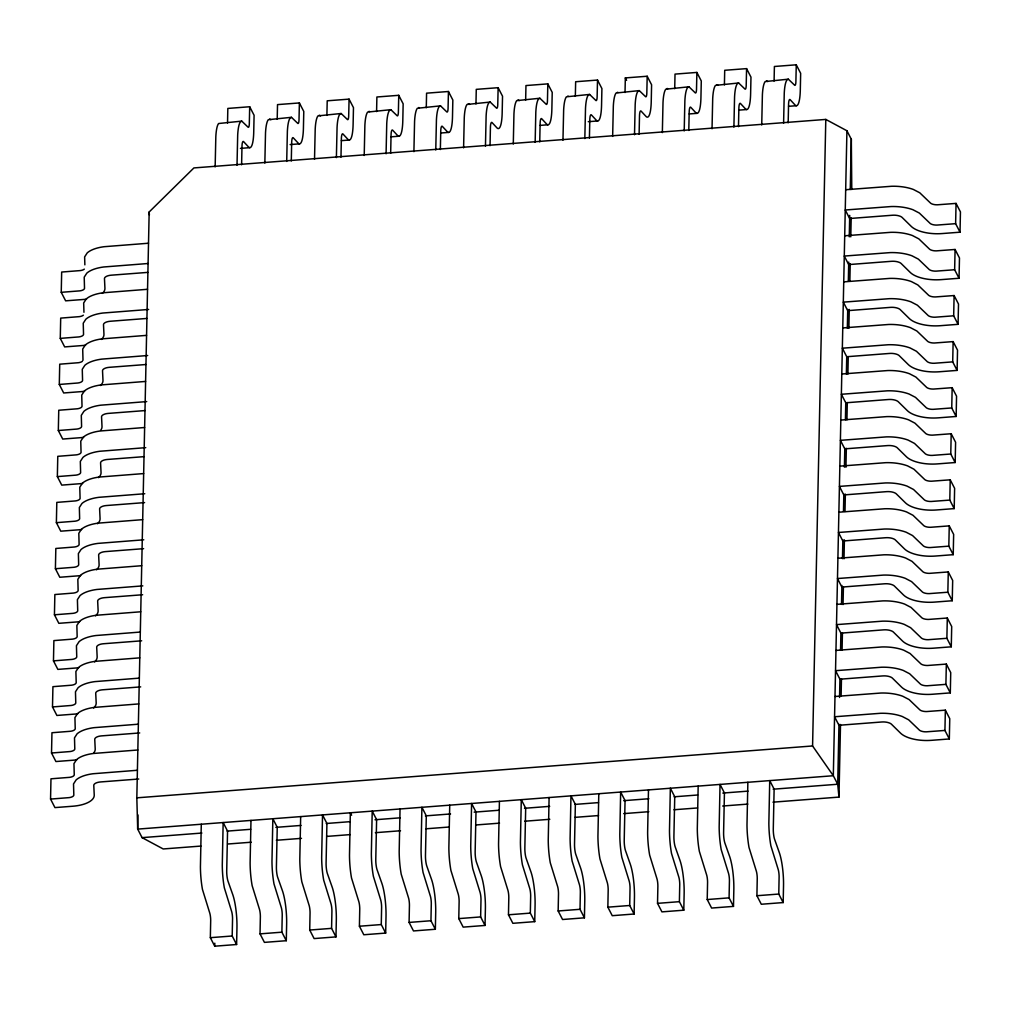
<?xml version="1.0" encoding="UTF-8"?>
<svg xmlns="http://www.w3.org/2000/svg" width="1011" height="1011" viewBox="0 0 1011 1011"><rect width="100%" height="100%" fill="white"/><g stroke="black" fill="none" stroke-linecap="round" stroke-linejoin="round"><path stroke-width="1.5" d="M138.747 779.013L100.594 781.945A8.695 3.69 1.2 0 0 94.604 783.879L94.238 784.271A8.695 3.69 1.2 0 0 93.783 785.509L94.238 795.025A27.322 11.601 1.2 0 1 72.83 806.222L54.948 807.599L50.55 799.082L50.98 778.811L69.62 777.345A6.925 2.945 1.2 0 0 74.258 774.919L73.955 763.659L76.558 759.627A29.092 12.359 1.2 0 1 93.416 753.473L137.812 749.998M76.811 759.842A27.322 11.601 1.2 0 1 73.803 760.158L55.921 761.536L51.523 753.005L51.953 732.735L70.593 731.269A6.925 2.945 1.2 0 0 75.231 728.843L74.928 717.583L77.531 713.551A29.092 12.359 1.2 0 1 94.389 707.397L138.785 703.921M77.784 713.779A27.322 11.601 1.2 0 1 74.776 714.082L56.894 715.459L52.496 706.942L52.926 686.671L71.566 685.205A6.925 2.945 1.2 0 0 76.204 682.779L75.888 671.519L78.504 667.487A29.092 12.359 1.2 0 1 95.363 661.333L139.758 657.858M78.757 667.715A27.322 11.601 1.2 0 1 75.749 668.018L57.867 669.396L53.469 660.865L53.886 640.595L72.539 639.129A6.925 2.945 1.2 0 0 77.165 636.715L76.861 625.443L79.477 621.424A29.092 12.359 1.2 0 1 96.336 615.257L140.731 611.781M79.73 621.639A27.322 11.601 1.2 0 1 76.722 621.955L58.84 623.319L54.442 614.802L54.859 594.531L73.512 593.065A6.925 2.945 1.2 0 0 78.138 590.639L77.834 579.379L80.45 575.347A29.092 12.359 1.2 0 1 97.309 569.193L141.704 565.718M80.703 575.575A27.322 11.601 1.2 0 1 77.695 575.878L59.801 577.256L55.403 568.725L55.832 548.467L74.473 547.002A6.925 2.945 1.2 0 0 79.111 544.575L78.807 533.303L81.423 529.284A29.092 12.359 1.2 0 1 98.282 523.129L142.665 519.654M81.676 529.499A27.322 11.601 1.2 0 1 78.668 529.815L60.774 531.179L56.376 522.662L56.806 502.391L75.446 500.925A6.925 2.945 1.2 0 0 80.084 498.499L79.781 487.239L82.384 483.207A29.092 12.359 1.2 0 1 99.242 477.053L143.638 473.578M82.649 483.435A27.322 11.601 1.2 0 1 79.642 483.738L61.747 485.116L57.349 476.598L57.779 456.327L76.419 454.862A6.925 2.945 1.2 0 0 81.057 452.435L80.754 441.175L83.357 437.144A29.092 12.359 1.2 0 1 100.215 430.989L144.611 427.514M83.61 437.359A27.322 11.601 1.2 0 1 80.615 437.675L62.72 439.052L58.322 430.522L58.752 410.251L77.392 408.785A6.925 2.945 1.2 0 0 82.03 406.359L81.727 395.099L84.33 391.067A29.092 12.359 1.2 0 1 101.188 384.913L145.584 381.438M84.583 391.295A27.322 11.601 1.2 0 1 81.575 391.598L63.693 392.976L59.295 384.458L59.725 364.187L78.365 362.722A6.925 2.945 1.2 0 0 82.384 361.256M85.556 345.231A27.322 11.601 1.2 0 1 82.548 345.535L64.666 346.912L60.268 338.382L60.698 318.111L79.338 316.645A6.925 2.945 1.2 0 0 83.344 315.179M86.529 299.155A27.322 11.601 1.2 0 1 83.521 299.471L65.639 300.836L61.241 292.318L61.671 272.047L80.311 270.582A6.925 2.945 1.2 0 0 84.317 269.116M200.924 846.068L163.213 848.962L142.083 837.639L137.686 829.108L136.826 797.831L149.173 211.969L193.91 167.927L825.797 119.424L846.927 130.76L851.325 139.278L851.78 189.499M137.989 814.929L137.686 829.108L833.317 775.728L837.715 784.245L838.966 797.098L772.973 802.165M201.29 824.23L200.418 866.92A29.092 5.914 85.6 0 0 202.465 889.465L209.77 913.097A6.925 1.415 85.6 0 1 210.692 920.339L210.339 937.677L214.736 946.195L236.599 944.514L236.953 927.934A27.322 5.561 85.6 0 0 232.72 894.495L228.056 881.339A8.695 1.769 85.6 0 1 227.488 879.204L227.311 878.357A8.695 1.769 85.6 0 1 226.717 870.698L227.551 831.08L223.153 822.55L222.281 865.252A29.092 5.914 85.6 0 0 224.328 887.784L231.633 911.429A6.925 1.415 85.6 0 1 232.555 918.658L232.201 935.996L236.599 944.514M215.153 166.916L215.823 136.7A29.092 5.914 85.6 0 1 218.616 123.519L241.768 121.13L248.175 127.285A6.925 1.415 85.6 0 0 249.313 124.024L249.692 106.749L227.829 108.43L227.526 123.026M214.736 946.195L214.8 943.187M237.016 165.235L237.686 135.032A29.092 5.914 85.6 0 1 240.479 121.838L241.768 121.13M241.604 164.78L241.983 146.494A8.695 1.769 85.6 0 1 242.855 141.679L243.044 141.515A8.695 1.769 85.6 0 1 243.664 141.704L248.491 146.911A27.322 5.561 85.6 0 0 253.736 131.86L254.09 115.279L249.692 106.749M250.981 820.414L250.109 863.116A29.092 5.914 85.6 0 0 252.143 885.649L259.461 909.293A6.925 1.415 85.6 0 1 260.37 916.522L260.029 933.861L264.427 942.378L286.29 940.71L286.644 924.117A27.322 5.561 85.6 0 0 282.41 890.678L277.747 877.523A8.695 1.769 85.6 0 1 277.166 875.387L277.001 874.54A8.695 1.769 85.6 0 1 276.407 866.882L277.241 827.263L272.844 818.746L271.972 861.435A29.092 5.914 85.6 0 0 274.006 883.98L281.323 907.613A6.925 1.415 85.6 0 1 282.233 914.854L281.892 932.18L286.29 940.71M264.844 163.1L265.514 132.896A29.092 5.914 85.6 0 1 268.307 119.702L291.459 117.314L297.866 123.468A6.925 1.415 85.6 0 0 299.003 120.208L299.382 102.945L277.519 104.613L277.204 119.21M286.707 161.419L287.377 131.215A29.092 5.914 85.6 0 1 290.17 118.022L291.459 117.314M291.294 160.964L291.673 142.677A8.695 1.769 85.6 0 1 292.545 137.862L292.722 137.698A8.695 1.769 85.6 0 1 293.342 137.888L298.169 143.094A27.322 5.561 85.6 0 0 303.426 128.043L303.78 111.463L299.382 102.945M300.659 816.61L299.799 859.299A29.092 5.914 85.6 0 0 301.834 881.845L309.151 905.477A6.925 1.415 85.6 0 1 310.061 912.718L309.72 930.044L314.118 938.574L335.981 936.894L336.322 920.301A27.322 5.561 85.6 0 0 332.088 886.874L327.438 873.706A8.695 1.769 85.6 0 1 326.856 871.583L326.692 870.724A8.695 1.769 85.6 0 1 326.085 863.065L326.919 823.447L322.522 814.929L321.662 857.619A29.092 5.914 85.6 0 0 323.697 880.164L331.014 903.796A6.925 1.415 85.6 0 1 331.924 911.037L331.583 928.363L335.981 936.894M314.522 159.283L315.205 129.079A29.092 5.914 85.6 0 1 317.985 115.886L341.149 113.497L347.544 119.652A6.925 1.415 85.6 0 0 348.681 116.391L349.073 99.129L327.21 100.809L326.894 115.406M336.385 157.602L337.067 127.399A29.092 5.914 85.6 0 1 339.848 114.205L341.149 113.497M340.972 157.147L341.364 138.861A8.695 1.769 85.6 0 1 342.224 134.046L342.413 133.882A8.695 1.769 85.6 0 1 343.032 134.071L347.86 139.291A27.322 5.561 85.6 0 0 353.117 124.227L353.471 107.646L349.073 99.129M364.213 155.467L364.883 125.263A29.092 5.914 85.6 0 1 367.675 112.069L390.84 109.681L397.235 115.835A6.925 1.415 85.6 0 0 398.372 112.575L398.751 95.312L376.888 96.993L376.585 111.589M385.671 933.077L381.273 924.559L381.615 907.221A6.925 1.415 85.6 0 0 380.705 899.98L373.388 876.347A29.092 5.914 85.6 0 1 371.353 853.802L372.212 811.113L376.61 819.63L375.776 859.249A8.695 1.769 85.6 0 0 376.383 866.92L376.547 867.767A8.695 1.769 85.6 0 0 377.128 869.89L381.779 883.058A27.322 5.561 85.6 0 1 386.012 916.497L385.671 933.077L363.808 934.758L359.41 926.228L359.752 908.902A6.925 1.415 85.6 0 0 358.842 901.66L351.525 878.028A29.092 5.914 85.6 0 1 349.49 855.483L350.349 812.793L351.613 815.232M386.076 153.798L386.745 123.582A29.092 5.914 85.6 0 1 389.538 110.401L390.84 109.681M390.663 153.331L391.055 135.044A8.695 1.769 85.6 0 1 391.914 130.229L392.104 130.065A8.695 1.769 85.6 0 1 392.723 130.255L397.55 135.474A27.322 5.561 85.6 0 0 402.808 120.423L403.149 103.83L398.751 95.312M400.04 808.977L399.181 851.666A29.092 5.914 85.6 0 0 401.215 874.212L408.52 897.844A6.925 1.415 85.6 0 1 409.442 905.085L409.089 922.424L413.486 930.941L435.349 929.261L435.703 912.68A27.322 5.561 85.6 0 0 431.47 879.241L426.806 866.086A8.695 1.769 85.6 0 1 426.238 863.95L426.073 863.103A8.695 1.769 85.6 0 1 425.467 855.445L426.301 815.826L421.903 807.296L421.044 849.986A29.092 5.914 85.6 0 0 423.078 872.531L430.383 896.163A6.925 1.415 85.6 0 1 431.305 903.404L430.951 920.743L435.349 929.261M413.903 151.663L414.573 121.446A29.092 5.914 85.6 0 1 417.366 108.265L440.531 105.864L446.925 112.031A6.925 1.415 85.6 0 0 448.063 108.771L448.442 91.496L426.579 93.176L426.276 107.773M435.766 149.982L436.436 119.778A29.092 5.914 85.6 0 1 439.229 106.585L440.531 105.864M440.354 149.527L440.745 131.24A8.695 1.769 85.6 0 1 441.605 126.413L441.794 126.261A8.695 1.769 85.6 0 1 442.414 126.451L447.241 131.657A27.322 5.561 85.6 0 0 452.498 116.606L452.84 100.026L448.442 91.496M449.731 805.16L448.859 847.85A29.092 5.914 85.6 0 0 450.906 870.395L458.21 894.027A6.925 1.415 85.6 0 1 459.133 901.269L458.779 918.607L463.177 927.125L485.04 925.444L485.394 908.864A27.322 5.561 85.6 0 0 481.16 875.425L476.497 862.269A8.695 1.769 85.6 0 1 475.928 860.134L475.751 859.287A8.695 1.769 85.6 0 1 475.157 851.628L475.991 812.01L471.594 803.492L470.722 846.182A29.092 5.914 85.6 0 0 472.769 868.727L480.073 892.359A6.925 1.415 85.6 0 1 480.996 899.6L480.642 916.926L485.04 925.444M463.594 147.846L464.264 117.642A29.092 5.914 85.6 0 1 467.057 104.449L490.209 102.06L496.616 108.215A6.925 1.415 85.6 0 0 497.753 104.954L498.132 87.692L476.269 89.36L475.966 103.956M485.457 146.165L486.127 115.962A29.092 5.914 85.6 0 1 488.92 102.768L490.209 102.06M490.044 145.71L490.423 127.424A8.695 1.769 85.6 0 1 491.295 122.609L491.485 122.445A8.695 1.769 85.6 0 1 492.104 122.634L496.932 127.841A27.322 5.561 85.6 0 0 502.176 112.79L502.53 96.209L498.132 87.692M499.421 801.357L498.549 844.046A29.092 5.914 85.6 0 0 500.584 866.591L507.901 890.223A6.925 1.415 85.6 0 1 508.811 897.465L508.47 914.791L512.868 923.308L534.731 921.64L535.084 905.047A27.322 5.561 85.6 0 0 530.851 871.608L526.188 858.453A8.695 1.769 85.6 0 1 525.606 856.33L525.442 855.47A8.695 1.769 85.6 0 1 524.848 847.812L525.682 808.193L521.284 799.676L520.412 842.365A29.092 5.914 85.6 0 0 522.447 864.91L529.764 888.543A6.925 1.415 85.6 0 1 530.674 895.784L530.333 913.11L534.731 921.64M513.285 144.03L513.954 113.826A29.092 5.914 85.6 0 1 516.747 100.632L539.899 98.244L546.306 104.398A6.925 1.415 85.6 0 0 547.444 101.138L547.823 83.875L525.96 85.556L525.644 100.152M535.148 142.349L535.817 112.145A29.092 5.914 85.6 0 1 538.61 98.952L539.899 98.244M539.735 141.894L540.114 123.607A8.695 1.769 85.6 0 1 540.986 118.792L541.163 118.628A8.695 1.769 85.6 0 1 541.782 118.818L546.61 124.037A27.322 5.561 85.6 0 0 551.867 108.973L552.221 92.393L547.823 83.875M549.099 797.54L548.24 840.229A29.092 5.914 85.6 0 0 550.275 862.775L557.592 886.407A6.925 1.415 85.6 0 1 558.502 893.648L558.16 910.974L562.558 919.505L584.421 917.824L584.762 901.243A27.322 5.561 85.6 0 0 580.529 867.804L575.878 854.636A8.695 1.769 85.6 0 1 575.297 852.513L575.133 851.654A8.695 1.769 85.6 0 1 574.526 843.995L575.36 804.377L570.962 795.859L570.103 838.549A29.092 5.914 85.6 0 0 572.138 861.094L579.455 884.726A6.925 1.415 85.6 0 1 580.365 891.967L580.023 909.306L584.421 917.824M562.963 140.213L563.645 110.009A29.092 5.914 85.6 0 1 566.425 96.816L589.59 94.427L595.985 100.582A6.925 1.415 85.6 0 0 597.122 97.321L597.514 80.059L575.651 81.739L575.335 96.336M584.826 138.545L585.508 108.329A29.092 5.914 85.6 0 1 588.288 95.135L589.59 94.427M589.413 138.077L589.805 119.791A8.695 1.769 85.6 0 1 590.664 114.976L590.854 114.812A8.695 1.769 85.6 0 1 591.473 115.001L596.3 120.221A27.322 5.561 85.6 0 0 601.558 105.169L601.911 88.576L597.514 80.059M598.79 793.723L597.931 836.413A29.092 5.914 85.6 0 0 599.965 858.958L607.282 882.59A6.925 1.415 85.6 0 1 608.192 889.832L607.851 907.17L612.249 915.688L634.112 914.007L634.453 897.427A27.322 5.561 85.6 0 0 630.219 863.988L625.569 850.82A8.695 1.769 85.6 0 1 624.988 848.697L624.823 847.85A8.695 1.769 85.6 0 1 624.217 840.192L625.051 800.573L620.653 792.043L619.794 834.732A29.092 5.914 85.6 0 0 621.828 857.277L629.145 880.91A6.925 1.415 85.6 0 1 630.055 888.151L629.714 905.49L634.112 914.007M612.653 136.409L613.323 106.193A29.092 5.914 85.6 0 1 616.116 92.999L639.281 90.611L645.675 96.778A6.925 1.415 85.6 0 0 646.813 93.517L647.192 76.242L625.329 77.923L625.025 92.519M634.516 134.728L635.186 104.525A29.092 5.914 85.6 0 1 637.979 91.331L639.281 90.611M639.104 134.261L639.495 115.987A8.695 1.769 85.6 0 1 640.355 111.159L640.544 110.995A8.695 1.769 85.6 0 1 641.164 111.185L645.991 116.404A27.322 5.561 85.6 0 0 651.248 101.353L651.59 84.772L647.192 76.242M648.481 789.907L647.621 832.596A29.092 5.914 85.6 0 0 649.656 855.142L656.96 878.774A6.925 1.415 85.6 0 1 657.883 886.015L657.529 903.354L661.927 911.871L683.79 910.191L684.144 893.61A27.322 5.561 85.6 0 0 679.91 860.171L675.247 847.016A8.695 1.769 85.6 0 1 674.678 844.88L674.514 844.033A8.695 1.769 85.6 0 1 673.907 836.375L674.741 796.756L670.344 788.226L669.484 830.928A29.092 5.914 85.6 0 0 671.519 853.474L678.823 877.106A6.925 1.415 85.6 0 1 679.746 884.334L679.392 901.673L683.79 910.191M662.344 132.593L663.014 102.389A29.092 5.914 85.6 0 1 665.807 89.195L688.971 86.807L695.366 92.961A6.925 1.415 85.6 0 0 696.503 89.701L696.882 72.426L675.019 74.106L674.716 88.703M684.207 130.912L684.877 100.708A29.092 5.914 85.6 0 1 687.67 87.515L688.971 86.807M688.794 130.457L689.186 112.17A8.695 1.769 85.6 0 1 690.045 107.356L690.235 107.191A8.695 1.769 85.6 0 1 690.854 107.381L695.682 112.587A27.322 5.561 85.6 0 0 700.939 97.536L701.28 80.956L696.882 72.426M698.171 786.09L697.299 828.793A29.092 5.914 85.6 0 0 699.347 851.338L706.651 874.97A6.925 1.415 85.6 0 1 707.574 882.199L707.22 899.537L711.618 908.055L733.48 906.387L733.834 889.794A27.322 5.561 85.6 0 0 729.601 856.355L724.938 843.199A8.695 1.769 85.6 0 1 724.369 841.064L724.192 840.217A8.695 1.769 85.6 0 1 723.598 832.558L724.432 792.94L720.034 784.422L719.162 827.112A29.092 5.914 85.6 0 0 721.209 849.657L728.514 873.289A6.925 1.415 85.6 0 1 729.437 880.53L729.083 897.856L733.48 906.387M712.035 128.776L712.704 98.572A29.092 5.914 85.6 0 1 715.497 85.379L738.649 82.99L745.056 89.145A6.925 1.415 85.6 0 0 746.194 85.884L746.573 68.622L724.71 70.29L724.407 84.899M733.898 127.095L734.567 96.892A29.092 5.914 85.6 0 1 737.36 83.698L738.649 82.99M738.485 126.64L738.864 108.354A8.695 1.769 85.6 0 1 739.736 103.539L739.926 103.375A8.695 1.769 85.6 0 1 740.545 103.564L745.372 108.784A27.322 5.561 85.6 0 0 750.617 93.72L750.971 77.139L746.573 68.622M747.862 782.287L746.99 824.976A29.092 5.914 85.6 0 0 749.025 847.521L756.342 871.153A6.925 1.415 85.6 0 1 757.252 878.395L756.91 895.721L761.308 904.251L783.171 902.57L783.525 885.99A27.322 5.561 85.6 0 0 779.291 852.551L774.628 839.383A8.695 1.769 85.6 0 1 774.047 837.26L773.883 836.4A8.695 1.769 85.6 0 1 773.289 828.742L774.123 789.123L769.725 780.606L768.853 823.295A29.092 5.914 85.6 0 0 770.887 845.841L778.205 869.473A6.925 1.415 85.6 0 1 779.115 876.714L778.773 894.053L783.171 902.57M761.725 124.96L762.395 94.756A29.092 5.914 85.6 0 1 765.188 81.562L788.34 79.174L794.747 85.328A6.925 1.415 85.6 0 0 795.884 82.068L796.264 64.805L774.401 66.486L774.085 81.082M783.588 123.279L784.258 93.075A29.092 5.914 85.6 0 1 787.051 79.882L788.34 79.174M788.176 122.824L788.555 104.537A8.695 1.769 85.6 0 1 789.427 99.723L789.604 99.558A8.695 1.769 85.6 0 1 790.223 99.748L795.05 104.967A27.322 5.561 85.6 0 0 800.308 89.916L800.661 73.323L796.264 64.805M846.927 130.76L833.317 775.728L812.579 745.966L825.797 119.424M838.978 724.293L837.715 784.245L773.188 789.199M839.547 697.476L839.951 678.545M840.545 650.149L840.912 632.798M841.506 604.401L841.91 585.47M842.479 558.653L842.871 539.722M843.477 511.326L843.844 493.975M844.412 467.158L844.804 448.227M845.411 419.83L845.765 402.479M846.371 374.083L846.738 356.731L842.34 348.201L888.34 344.738A29.092 12.359 1.2 0 1 910.026 347.936L916.446 351.272L927.34 361.723A6.925 2.945 1.2 0 0 934.038 363.278L952.703 361.875L957.114 370.405L939.219 371.77A27.322 11.601 1.2 0 1 908.32 364.592L899.297 355.733A8.695 3.69 1.2 0 0 897.654 354.646L896.934 354.343A8.695 3.69 1.2 0 0 889.465 353.446L846.738 356.719M847.332 328.335L847.736 309.404M848.33 281.007L848.735 262.076M849.265 236.839L849.72 215.394M850.264 189.512L851.325 139.278M838.966 797.098L840.507 724.495M841.101 696.099L841.468 678.735M842.062 650.326L842.428 632.962M843.035 604.565L843.401 587.201M843.995 558.792L844.4 539.849M844.994 511.452L845.36 494.088M845.929 467.259L846.333 448.315M846.927 419.906L847.294 402.555M847.888 374.146L848.254 356.782M848.861 328.373L849.253 309.442M849.859 281.033L850.226 263.669M850.782 236.839L851.186 217.908M944.931 730.435L926.266 731.825A6.925 2.945 1.2 0 1 919.568 730.271L908.674 719.832L902.254 716.483A29.092 12.359 1.2 0 0 880.568 713.286L834.568 716.761L838.966 725.279L881.693 721.993A8.695 3.69 1.2 0 1 889.162 722.903L889.882 723.206A8.695 3.69 1.2 0 1 891.525 724.28L900.548 733.139A27.322 11.601 1.2 0 0 931.447 740.33L949.329 738.953L944.931 730.435L945.361 710.164L926.683 711.554A6.925 2.945 1.2 0 1 919.997 710L909.091 699.561L902.684 696.225A29.092 12.359 1.2 0 0 880.998 693.028L834.998 696.491M945.904 684.359L927.226 685.761A6.925 2.945 1.2 0 1 920.541 684.207L909.635 673.756L903.227 670.419A29.092 12.359 1.2 0 0 881.541 667.222L835.541 670.685L839.939 679.202L882.666 675.929A8.695 3.69 1.2 0 1 890.122 676.827L890.855 677.13A8.695 3.69 1.2 0 1 892.498 678.217L901.521 687.076A27.322 11.601 1.2 0 0 932.42 694.254L950.302 692.889L945.904 684.359L946.334 664.088L927.656 665.491A6.925 2.945 1.2 0 1 920.97 663.936L910.064 653.485L903.657 650.149A29.092 12.359 1.2 0 0 881.971 646.952L835.958 650.414M946.877 638.295L928.199 639.698A6.925 2.945 1.2 0 1 921.514 638.143L910.608 627.692L904.2 624.356A29.092 12.359 1.2 0 0 882.515 621.158L836.501 624.621L840.912 633.139L883.639 629.853A8.695 3.69 1.2 0 1 891.095 630.763L891.828 631.066A8.695 3.69 1.2 0 1 893.471 632.14L902.494 640.999A27.322 11.601 1.2 0 0 933.393 648.19L951.275 646.813L946.877 638.295L947.307 618.024L928.629 619.427A6.925 2.945 1.2 0 1 921.944 617.873L911.037 607.421L904.63 604.085A29.092 12.359 1.2 0 0 882.944 600.888L836.931 604.351M947.85 592.219L929.172 593.621A6.925 2.945 1.2 0 1 922.487 592.067L911.581 581.616L905.174 578.279A29.092 12.359 1.2 0 0 883.488 575.082L837.474 578.545L841.872 587.075L884.612 583.789A8.695 3.69 1.2 0 1 892.068 584.699L892.789 585.003A8.695 3.69 1.2 0 1 894.444 586.077L903.468 594.936A27.322 11.601 1.2 0 0 934.366 602.114L952.248 600.749L947.85 592.219L948.28 571.948L929.602 573.351A6.925 2.945 1.2 0 1 922.917 571.796L912.01 561.345L905.603 558.009A29.092 12.359 1.2 0 0 883.917 554.812L837.904 558.274M948.823 546.155L930.145 547.558A6.925 2.945 1.2 0 1 923.46 546.003L912.554 535.552L906.147 532.216A29.092 12.359 1.2 0 0 884.461 529.018L838.448 532.481L842.845 540.999L885.585 537.726A8.695 3.69 1.2 0 1 893.042 538.623L893.762 538.926A8.695 3.69 1.2 0 1 895.405 540L904.441 548.859A27.322 11.601 1.2 0 0 935.339 556.05L953.221 554.673L948.823 546.155L949.253 525.884L930.575 527.287A6.925 2.945 1.2 0 1 923.89 525.733L912.984 515.281L906.576 511.945A29.092 12.359 1.2 0 0 884.89 508.748L838.877 512.211M949.797 500.091L931.118 501.481A6.925 2.945 1.2 0 1 924.433 499.927L913.527 489.476L907.12 486.139A29.092 12.359 1.2 0 0 885.434 482.942L839.421 486.405L843.819 494.935L886.559 491.649A8.695 3.69 1.2 0 1 894.015 492.559L894.735 492.862A8.695 3.69 1.2 0 1 896.378 493.937L905.414 502.796A27.322 11.601 1.2 0 0 936.3 509.986L954.194 508.609L949.797 500.091L950.226 479.821L931.548 481.211A6.925 2.945 1.2 0 1 924.85 479.656L913.957 469.205L907.537 465.869A29.092 12.359 1.2 0 0 885.863 462.672L839.85 466.134M950.77 454.015L932.091 455.418A6.925 2.945 1.2 0 1 925.394 453.863L914.5 443.412L908.093 440.076A29.092 12.359 1.2 0 0 886.407 436.878L840.394 440.341L844.792 448.859L887.519 445.586A8.695 3.69 1.2 0 1 894.988 446.483L895.708 446.786A8.695 3.69 1.2 0 1 897.351 447.873L906.387 456.732A27.322 11.601 1.2 0 0 937.273 463.91L955.168 462.532L950.77 454.015L951.199 433.744L932.521 435.147A6.925 2.945 1.2 0 1 925.823 433.593L914.93 423.141L908.51 419.805A29.092 12.359 1.2 0 0 886.824 416.608L840.823 420.07M951.743 407.951L933.065 409.341A6.925 2.945 1.2 0 1 926.367 407.787L915.473 397.348L909.053 394.012A29.092 12.359 1.2 0 0 887.38 390.815L841.367 394.277L845.765 402.795L888.492 399.509A8.695 3.69 1.2 0 1 895.961 400.419L896.681 400.722A8.695 3.69 1.2 0 1 898.324 401.797L907.36 410.656A27.322 11.601 1.2 0 0 938.246 417.846L956.141 416.469L951.743 407.951L952.16 387.681L933.494 389.071A6.925 2.945 1.2 0 1 926.796 387.516L915.903 377.078L909.483 373.741A29.092 12.359 1.2 0 0 887.797 370.544L841.797 374.007M952.703 361.875L953.133 341.604L934.455 343.007A6.925 2.945 1.2 0 1 927.769 341.453L916.863 331.001L910.456 327.665A29.092 12.359 1.2 0 0 888.77 324.468L842.77 327.93M953.676 315.811L934.998 317.214A6.925 2.945 1.2 0 1 928.313 315.659L917.407 305.208L910.999 301.872A29.092 12.359 1.2 0 0 889.314 298.675L843.313 302.137L847.711 310.655L890.438 307.369A8.695 3.69 1.2 0 1 897.907 308.279L898.627 308.582A8.695 3.69 1.2 0 1 900.27 309.657L909.293 318.516A27.322 11.601 1.2 0 0 940.192 325.706L958.074 324.329L953.676 315.811L954.106 295.541L935.428 296.943A6.925 2.945 1.2 0 1 928.743 295.389L917.836 284.938L911.429 281.601A29.092 12.359 1.2 0 0 889.743 278.404L843.743 281.867M954.649 269.735L935.971 271.138A6.925 2.945 1.2 0 1 929.286 269.583L918.38 259.132L911.973 255.796A29.092 12.359 1.2 0 0 890.287 252.598L844.286 256.061L848.684 264.591L891.411 261.306A8.695 3.69 1.2 0 1 898.867 262.215L899.6 262.519A8.695 3.69 1.2 0 1 901.243 263.593L910.266 272.452A27.322 11.601 1.2 0 0 941.165 279.63L959.047 278.265L954.649 269.735L955.079 249.464L936.401 250.867A6.925 2.945 1.2 0 1 929.716 249.313L918.809 238.861L912.402 235.525A29.092 12.359 1.2 0 0 890.716 232.328L844.703 235.79M955.622 223.671L936.944 225.074A6.925 2.945 1.2 0 1 930.259 223.519L919.353 213.068L912.946 209.732A29.092 12.359 1.2 0 0 891.26 206.535L845.247 209.997L849.644 218.515L892.384 215.242A8.695 3.69 1.2 0 1 899.841 216.139L900.574 216.442A8.695 3.69 1.2 0 1 902.216 217.529L911.24 226.376A27.322 11.601 1.2 0 0 942.138 233.566L960.02 232.189L955.622 223.671L956.052 203.401L937.374 204.803A6.925 2.945 1.2 0 1 930.689 203.249L919.783 192.798L913.375 189.461A29.092 12.359 1.2 0 0 891.689 186.264L845.676 189.727M949.329 738.953L949.759 718.682L945.361 710.164M950.302 692.889L950.732 672.618L946.334 664.088M951.275 646.813L951.705 626.542L947.307 618.024M952.248 600.749L952.678 580.478L948.28 571.948M953.221 554.673L953.651 534.402L949.253 525.884M954.194 508.609L954.624 488.338L950.226 479.821M955.168 462.532L955.597 442.275L951.199 433.744M956.141 416.469L956.558 396.198L952.16 387.681M957.114 370.405L957.531 350.135L953.133 341.604M958.074 324.329L958.504 304.058L954.106 295.541M959.047 278.265L959.477 257.995L955.079 249.464M960.02 232.189L960.45 211.918L956.052 203.401M83.003 360.295L82.7 349.035L85.303 345.004A29.092 12.359 1.2 0 1 102.162 338.849L146.557 335.374M240.441 148.39L249.805 147.669M290.119 144.573L299.496 143.853M341.377 140.643L349.187 140.036M391.055 136.826L398.865 136.232M440.745 133.01L448.555 132.416M540.127 125.389L547.937 124.783M588.25 121.686L597.627 120.966M689.186 113.94L696.996 113.346M738.877 110.136L746.687 109.529M788.567 106.319L796.377 105.713M148.503 243.234L104.108 246.709A29.092 12.359 1.2 0 0 87.249 252.864L84.633 256.895L84.861 264.857M148.074 263.505L103.678 266.98A29.092 12.359 1.2 0 0 86.82 273.134L84.216 277.166L84.52 288.426A6.925 2.945 1.2 0 1 79.882 290.852L61.241 292.318M147.909 272.376L111.286 275.182A8.695 3.69 1.2 0 0 105.296 277.128L104.917 277.507A8.695 3.69 1.2 0 0 104.474 278.745L104.929 288.261A27.322 11.601 1.2 0 1 102.364 293.38M147.53 289.298L103.135 292.773A29.092 12.359 1.2 0 0 86.276 298.94L83.673 302.959L83.951 312.285M148.642 309.454L102.705 313.044A29.092 12.359 1.2 0 0 85.847 319.211L83.243 323.229L83.547 334.502A6.925 2.945 1.2 0 1 78.909 336.916L60.268 338.382M146.936 318.44L110.313 321.258A8.695 3.69 1.2 0 0 104.323 323.191L103.943 323.583A8.695 3.69 1.2 0 0 103.501 324.822L103.956 334.338A27.322 11.601 1.2 0 1 101.391 339.443M147.669 355.518L101.732 359.12A29.092 12.359 1.2 0 0 84.873 365.274L82.27 369.306L82.573 380.566A6.925 2.945 1.2 0 1 77.935 382.992L59.295 384.458M145.963 364.516L109.34 367.322A8.695 3.69 1.2 0 0 103.349 369.268L102.983 369.647A8.695 3.69 1.2 0 0 102.528 370.885L102.983 380.401A27.322 11.601 1.2 0 1 100.418 385.52M146.709 401.594L100.759 405.184A29.092 12.359 1.2 0 0 83.9 411.338L81.297 415.369L81.6 426.629A6.925 2.945 1.2 0 1 76.962 429.056L58.322 430.522M145.003 410.58L108.367 413.398A8.695 3.69 1.2 0 0 102.376 415.331L102.01 415.723A8.695 3.69 1.2 0 0 101.555 416.962L102.01 426.478A27.322 11.601 1.2 0 1 100.607 430.37M145.736 447.658L99.786 451.26A29.092 12.359 1.2 0 0 82.94 457.414L80.324 461.446L80.627 472.706A6.925 2.945 1.2 0 1 75.989 475.132L57.349 476.598M144.03 456.656L107.393 459.462A8.695 3.69 1.2 0 0 101.403 461.395L101.037 461.787A8.695 3.69 1.2 0 0 100.582 463.025L101.049 472.541A27.322 11.601 1.2 0 1 98.484 477.647M144.763 493.734L98.825 497.324A29.092 12.359 1.2 0 0 81.967 503.478L79.351 507.509L79.654 518.769A6.925 2.945 1.2 0 1 75.016 521.196L56.376 522.662M144.586 502.606L106.433 505.538A8.695 3.69 1.2 0 0 100.43 507.471L100.064 507.851A8.695 3.69 1.2 0 0 99.621 509.102L100.076 518.618A27.322 11.601 1.2 0 1 97.511 523.723M143.789 539.798L97.852 543.4A29.092 12.359 1.2 0 0 80.994 549.554L78.378 553.573L78.681 564.846A6.925 2.945 1.2 0 1 74.056 567.272L55.403 568.725M143.613 548.67L105.46 551.602A8.695 3.69 1.2 0 0 99.457 553.535L99.091 553.927A8.695 3.69 1.2 0 0 98.648 555.165L99.103 564.681A27.322 11.601 1.2 0 1 96.538 569.787M142.816 585.875L96.879 589.464A29.092 12.359 1.2 0 0 80.021 595.618L77.405 599.649L77.721 610.909A6.925 2.945 1.2 0 1 73.083 613.336L54.442 614.802M142.639 594.746L104.487 597.665A8.695 3.69 1.2 0 0 98.484 599.611L98.118 599.991A8.695 3.69 1.2 0 0 97.675 601.229L98.13 610.745A27.322 11.601 1.2 0 1 95.565 615.863M140.302 632.052L95.906 635.527A29.092 12.359 1.2 0 0 79.048 641.694L76.444 645.713L76.748 656.986A6.925 2.945 1.2 0 1 72.11 659.399L53.469 660.865M141.666 640.81L103.514 643.742A8.695 3.69 1.2 0 0 97.511 645.675L97.144 646.067A8.695 3.69 1.2 0 0 96.702 647.305L97.157 656.821A27.322 11.601 1.2 0 1 94.592 661.927M139.328 678.128L94.933 681.604A29.092 12.359 1.2 0 0 78.074 687.758L75.471 691.789L75.774 703.049A6.925 2.945 1.2 0 1 71.136 705.476L52.496 706.942M140.693 686.886L102.541 689.805A8.695 3.69 1.2 0 0 96.55 691.751L96.171 692.131A8.695 3.69 1.2 0 0 95.729 693.369L96.184 702.885A27.322 11.601 1.2 0 1 93.619 708.003M138.355 724.192L93.96 727.667A29.092 12.359 1.2 0 0 77.101 733.822L74.498 737.853L74.801 749.113A6.925 2.945 1.2 0 1 70.163 751.539L51.523 753.005M139.72 732.95L101.568 735.882A8.695 3.69 1.2 0 0 95.577 737.815L95.211 738.207A8.695 3.69 1.2 0 0 94.756 739.445L95.211 748.961A27.322 11.601 1.2 0 1 93.808 752.854M137.382 770.268L92.987 773.744A29.092 12.359 1.2 0 0 76.128 779.898L73.525 783.929L73.828 795.189A6.925 2.945 1.2 0 1 69.19 797.616L50.55 799.082M136.826 797.831L812.579 745.966M142.083 837.639L201.897 833.051M227.071 831.118L250.677 829.298M275.864 827.364L301.038 825.431M326.224 823.497L349.831 821.69M375.018 819.757L400.192 817.823M425.378 815.89L450.552 813.956M474.159 812.149L499.346 810.215M524.532 808.282L549.706 806.348M574.893 804.415L598.499 802.608M623.673 800.674L648.86 798.741M674.046 796.807L697.653 795M722.827 793.066L748.014 791.133M227.652 844.021L251.221 842.214M276.357 840.28L301.505 838.346M326.654 836.413L350.223 834.606M375.372 832.685L400.52 830.751M425.656 828.818L449.238 827.011M475.954 824.963L499.522 823.156M524.671 821.223L549.807 819.289M574.956 817.356L598.525 815.548M623.673 813.628L648.822 811.694M673.958 809.76L697.539 807.953M722.675 806.02L747.824 804.099M210.339 937.677L232.201 935.996M260.029 933.861L281.892 932.18M309.72 930.044L331.583 928.363M359.41 926.228L381.273 924.559M409.089 922.424L430.951 920.743M458.779 918.607L480.642 916.926M508.47 914.791L530.333 913.11M558.16 910.974L580.023 909.306M607.851 907.17L629.714 905.49M657.529 903.354L679.392 901.673M707.22 899.537L729.083 897.856M756.91 895.721L778.773 894.053M766.477 80.855L767.753 81.55M716.786 84.671L718.075 85.366M667.108 88.475L667.791 88.69M617.418 92.292L618.113 92.507M567.727 96.108L568.422 96.323M518.036 99.925L519.313 100.62M468.346 103.729L469.635 104.436M418.668 107.545L419.35 107.76M368.977 111.362L369.672 111.576M319.286 115.178L320.563 115.873M269.596 118.995L270.872 119.69M625.329 77.923L626.593 80.362M149.173 211.969L149.375 215.002"/></g></svg>
